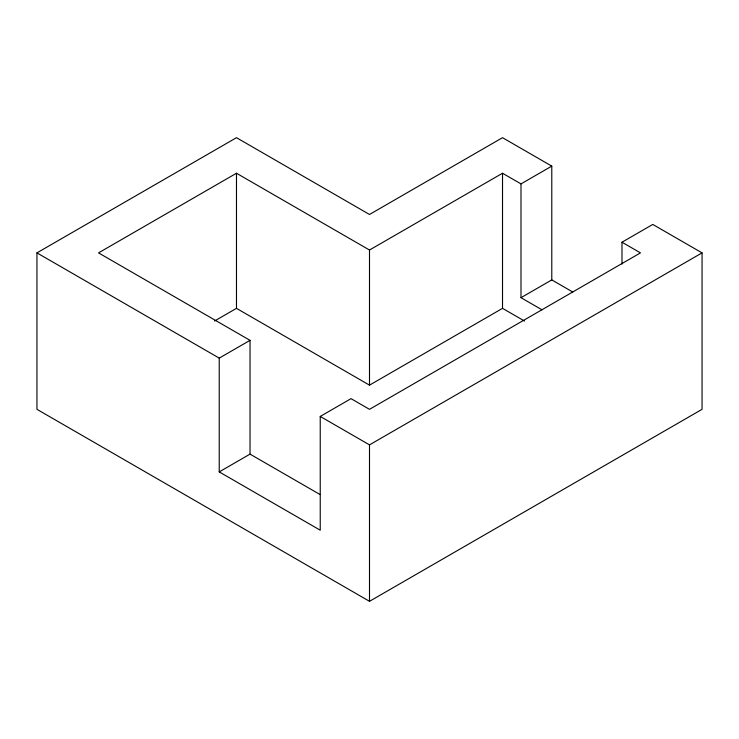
<?xml version="1.0" encoding="UTF-8"?>
<svg xmlns="http://www.w3.org/2000/svg" width="739" height="739" viewBox="0 0 739 739"><rect width="100%" height="100%" fill="white"/><g stroke="black" fill="none" stroke-linecap="round" stroke-linejoin="round"><path stroke-width="1.11" d="M621.989 264.045L621.989 242.216L652.786 224.434L702.05 252.877L702.05 409.323L369.5 601.315L36.95 409.323L36.95 252.877L236.48 137.685L369.5 214.476L502.52 137.685L551.784 166.127L551.784 279.905L520.995 297.678L520.995 183.9L551.784 166.127M520.995 183.9L502.52 173.24L369.5 250.031L236.48 173.24L98.536 252.877L250.031 340.346L250.031 454.125L320.024 494.53M214.486 321.04L236.48 308.348L369.5 385.148L502.52 308.348L524.514 321.04M36.95 252.877L219.234 358.119L250.031 340.346M219.234 358.119L219.234 471.898L250.031 454.125M219.234 471.898L320.236 530.205L320.236 416.436L351.025 398.654L369.5 409.323L640.464 252.877L621.989 242.216M320.236 416.436L369.5 444.878L702.05 252.877M551.784 279.905L572.79 292.025M520.995 297.678L541.992 309.807M502.52 173.24L502.52 308.348M369.5 250.031L369.5 385.148M369.5 444.878L369.5 601.315M236.48 173.24L236.48 308.348"/></g></svg>
